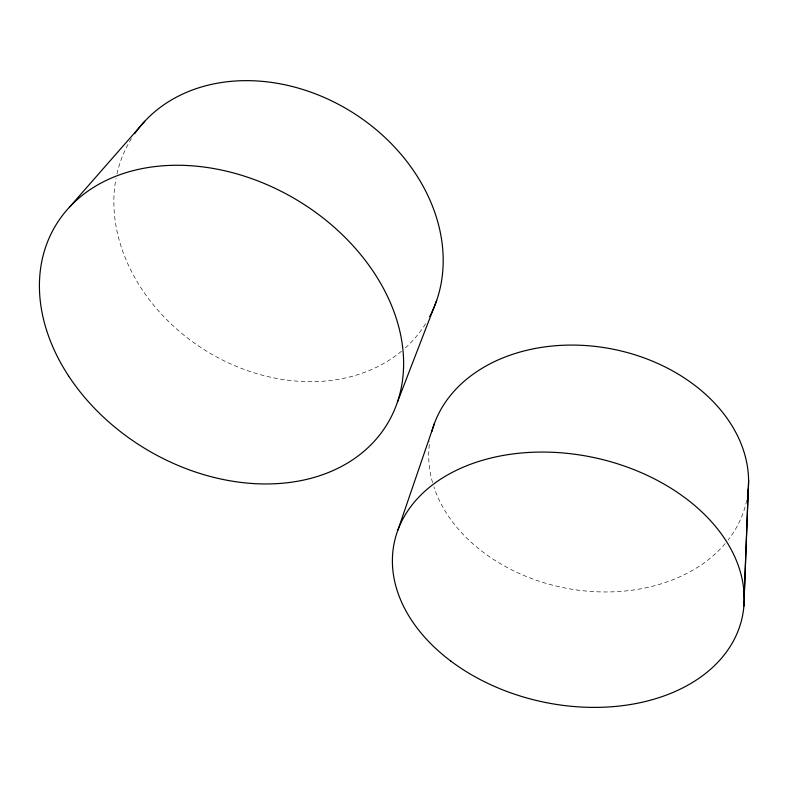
<?xml version="1.0" encoding="UTF-8"?>
<svg xmlns="http://www.w3.org/2000/svg" width="788" height="788" viewBox="0 0 788 788"><rect width="100%" height="100%" fill="white"/><g stroke="black" fill="none" stroke-linecap="round" stroke-linejoin="round"><path stroke-width="0.59" stroke-dasharray="3.94 2.96" d="M425.55 323.819A173.784 139.89 32.6 0 1 405.229 348.01M401.535 351.202A173.784 139.89 32.6 0 1 207.658 351.812A173.784 139.89 32.6 0 1 116.023 178.374M116.949 173.921A173.784 139.89 32.6 0 1 131.537 138.442M746.709 500.262A161.205 121.785 11 0 1 728.023 540.095M725.167 543.602A161.205 121.785 11 0 1 565.242 588.045A161.205 121.785 11 0 1 433.853 486.817M432.563 482.63A161.205 121.785 11 0 1 429.805 441.25"/><path stroke-width="1.18" d="M744.197 597.038L748.6 480.286M743.872 606.297L748.285 489.269M397.92 530.068L434.444 423.383M397.428 402.146L436.71 300.366M69.807 206.801L144.815 121.204M134.689 133.694A173.784 139.89 32.6 0 1 351.359 111.719A173.784 139.89 32.6 0 1 429.706 316.599M431.824 431.647A161.205 121.785 11 0 1 613.813 349.35A161.205 121.785 11 0 1 747.497 495.898M68.526 375.827A193.247 145.642 30.6 0 0 383.608 429.608A193.247 145.642 30.6 0 0 212.474 168.327A193.247 145.642 30.6 0 0 68.526 375.827M450.884 661.142A177.93 124.819 12.2 0 0 740.444 624.155A177.93 124.819 12.2 0 0 513.579 453.858A177.93 124.819 12.2 0 0 450.884 661.142"/></g></svg>
